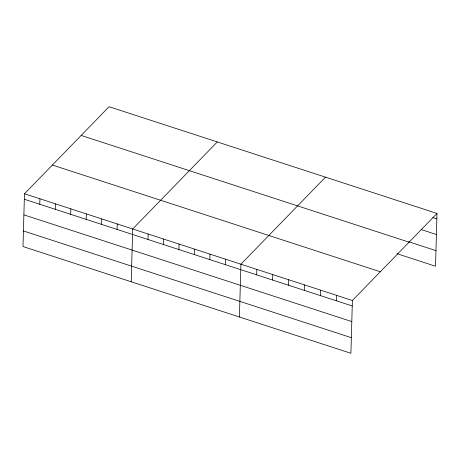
<?xml version="1.0" encoding="UTF-8"?>
<svg xmlns="http://www.w3.org/2000/svg" width="460" height="460" viewBox="0 0 460 460"><rect width="100%" height="100%" fill="white"/><g stroke="black" fill="none" stroke-linecap="round" stroke-linejoin="round"><path stroke-width="0.69" d="M24.472 193.763L23 246.554L350.917 353.28L352.394 300.489L437 213.446L109.083 106.72L24.472 193.763L352.394 300.489M39.779 204.269L39.934 198.795M55.24 209.3L55.395 203.826M70.696 214.331L70.851 208.857M86.158 219.362L86.313 213.888M101.614 224.394L101.769 218.92M117.076 229.431L117.231 223.957M131.215 281.773L132.687 228.988L217.292 141.939M147.993 239.493L148.149 234.019M163.455 244.524L163.605 239.05M178.911 249.556L179.066 244.082M194.373 254.587L194.522 249.113M209.829 259.618L209.984 254.144M225.291 264.649L225.44 259.175M239.424 316.997L240.902 264.207L325.507 177.157M256.674 274.861L256.829 269.387M272.602 280.048L272.757 274.574M288.529 285.229L288.684 279.755M304.457 290.415L304.612 284.941M320.384 295.596L320.539 290.122M336.312 300.782L336.467 295.308M437 213.446L435.528 266.236L397.032 253.707M432.866 217.62L436.845 218.92M421.147 229.563L436.413 234.531M408.75 241.764L435.959 250.619M81.161 135.441L409.078 242.173M52.394 165.042L380.316 271.768M24.322 199.237L352.239 305.963M23.885 214.855L351.802 321.58M23.437 230.943L351.354 337.669"/></g></svg>
